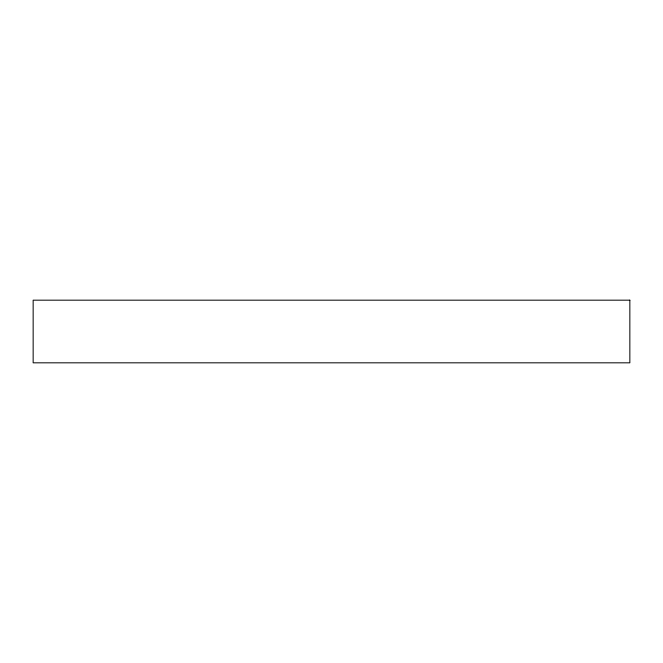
<?xml version="1.0" encoding="UTF-8"?>
<svg xmlns="http://www.w3.org/2000/svg" width="663" height="663" viewBox="0 0 663 663"><rect width="100%" height="100%" fill="white"/><g stroke="black" fill="none" stroke-linecap="round" stroke-linejoin="round"><path stroke-width="0.99" d="M629.85 300.173L33.15 300.173L33.15 362.827L629.85 362.827L629.85 300.173"/></g></svg>
